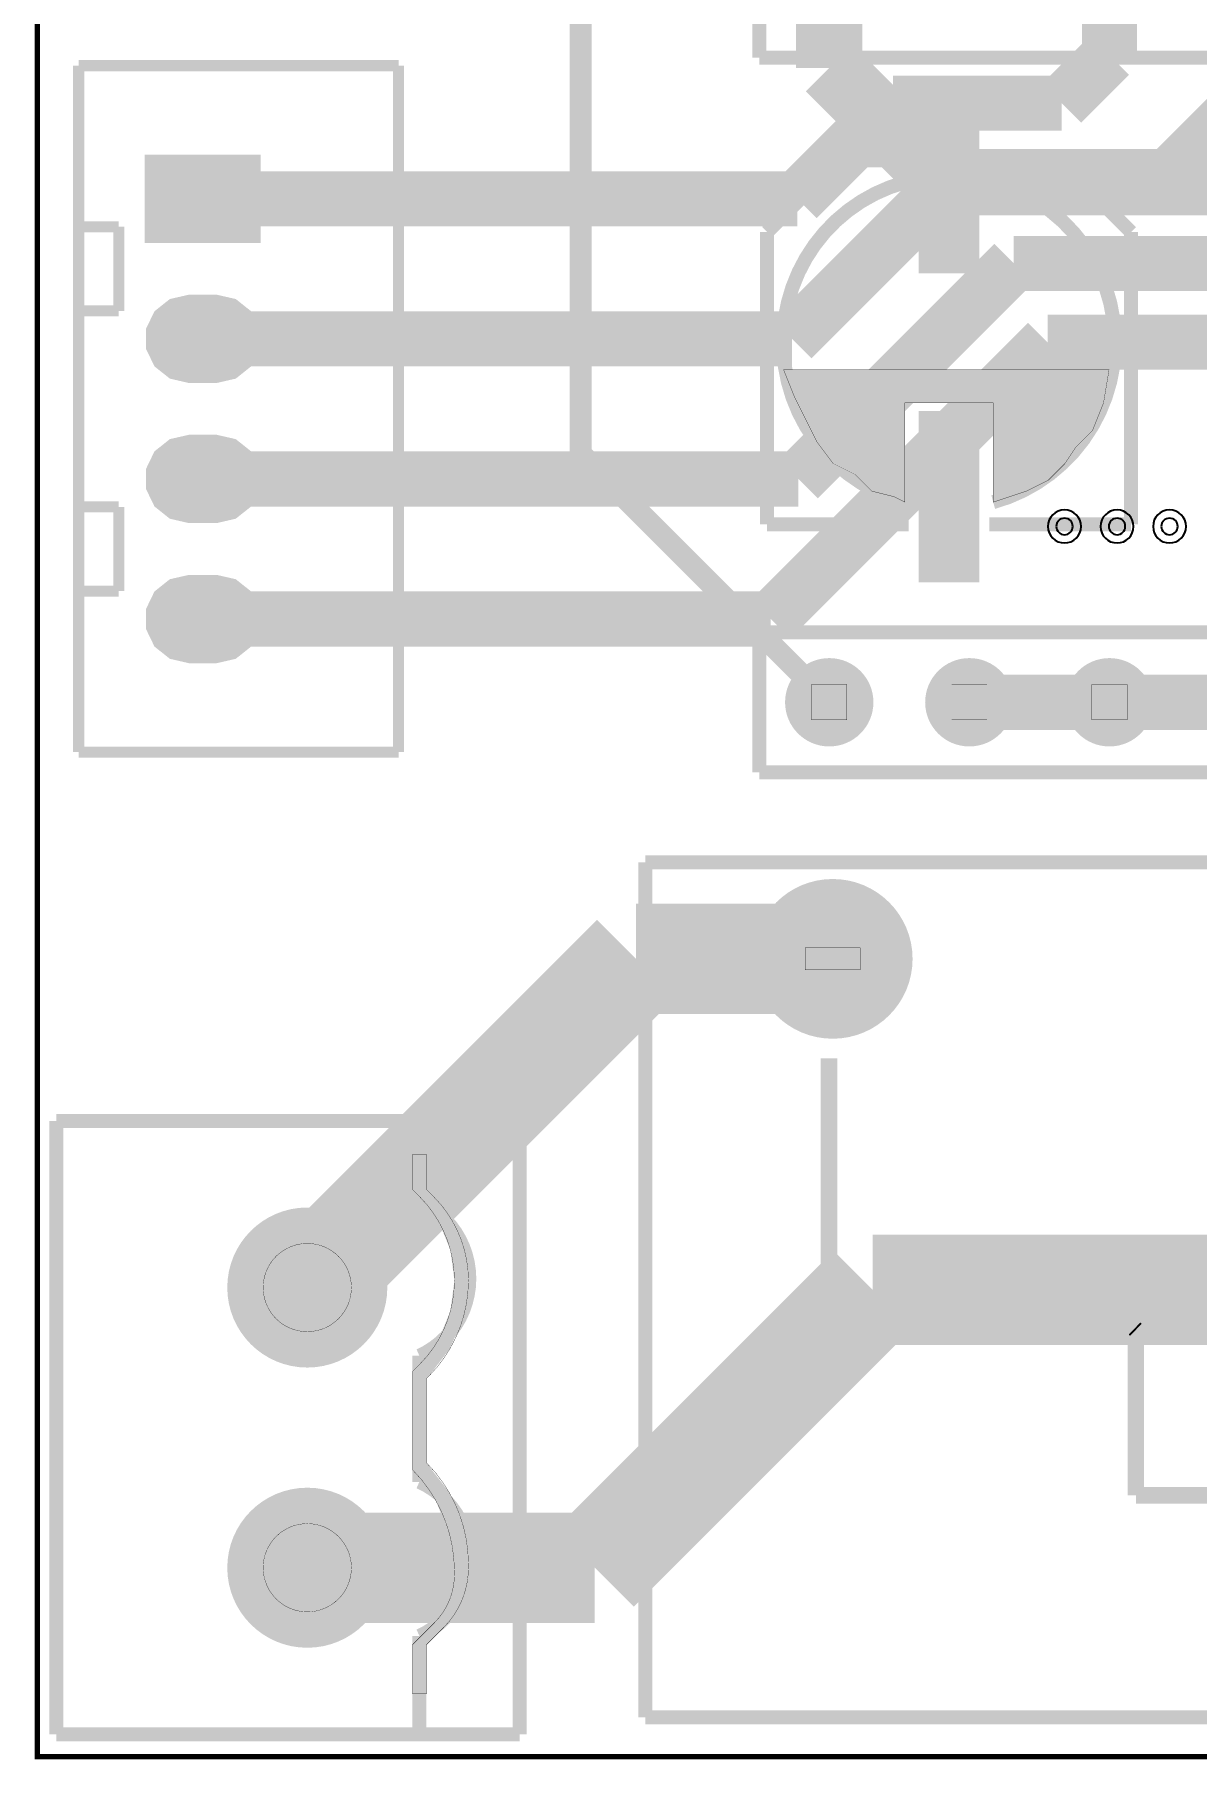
# Model space of a CAD drawing. Header units: millimetres. Extents: x 0 to 135, y -1 to 106.
# Drawn here: x -0.05 to 21.02, y -0.05 to 31.23 of the extents above; entities that cross this region are included whole.
import ezdxf

# ---------------------------------------------------------------- set-up
doc = ezdxf.new("R2010")
doc.units = ezdxf.units.MM
doc.header["$MEASUREMENT"] = 0
for name, color, linetype, true_color in [('Board-Outline-Layer', 7, 'Continuous', 0xff00ff), ('Bottom-Layer', 7, 'Continuous', 0x0000ff), ('Bottom-Paste-Mask-Layer', 7, 'Continuous', 0x800000), ('Bottom-Solder-Mask-Layer', 7, 'Continuous', 0xaa00ff), ('Document-Layer', 7, 'Continuous', 0x6464ff), ('Hole-Layer', 7, 'Continuous', 0x222222), ('Multi-Layer', 7, 'Continuous', 0xc0c0c0), ('Pin-Soldering-Layer', 7, 'Continuous', 0xcc9999), ('Top-Layer', 7, 'Continuous', 0xff0000), ('Top-Paste-Mask-Layer', 7, 'Continuous', 0x808080), ('Top-Silkscreen-Layer', 7, 'Continuous', 0xffcc00), ('Top-Solder-Mask-Layer', 7, 'Continuous', 0x800080)]:
    doc.layers.add(name, color=color, linetype=linetype, true_color=true_color)

msp = doc.modelspace()

# ---------------------------------------------------------------- hatches: boundary and pattern name
at = {"layer": 'Bottom-Layer'}
for points in [[(2.001, 28.997), (4.001, 28.997), (4.001, 27.497), (2.001, 27.497)], [(2.751, 24.957), (2.426, 25.032), (2.165, 25.24), (2.02, 25.54), (2.02, 25.874), (2.165, 26.175), (2.426, 26.383), (2.751, 26.457), (3.251, 26.457), (3.577, 26.383), (3.838, 26.175), (3.982, 25.874), (3.982, 25.54), (3.838, 25.24), (3.577, 25.032), (3.251, 24.957)], [(2.751, 22.417), (2.426, 22.492), (2.165, 22.7), (2.02, 23), (2.02, 23.334), (2.165, 23.635), (2.426, 23.843), (2.751, 23.917), (3.251, 23.917), (3.577, 23.843), (3.838, 23.635), (3.982, 23.334), (3.982, 23), (3.838, 22.7), (3.577, 22.492), (3.251, 22.417)], [(2.751, 19.877), (2.426, 19.952), (2.165, 20.16), (2.02, 20.46), (2.02, 20.794), (2.165, 21.095), (2.426, 21.303), (2.751, 21.377), (3.251, 21.377), (3.577, 21.303), (3.838, 21.095), (3.982, 20.794), (3.982, 20.46), (3.838, 20.16), (3.577, 19.952), (3.251, 19.877)], [(13.609, 19.118, 1), (15.109, 19.118, 1)], [(16.149, 19.118, 1), (17.649, 19.118, 1)], [(18.689, 19.118, 1), (20.189, 19.118, 1)], [(13.025, 14.466, 1), (15.819, 14.466, 1)], [(3.496, 8.507, 1), (6.296, 8.507, 1)], [(3.496, 3.427, 1), (6.296, 3.427, 1)]]:
    msp.add_hatch(color=256, dxfattribs=at).paths.add_polyline_path(points)
at = {"layer": 'Bottom-Paste-Mask-Layer'}
for points in [[(2.001, 28.997), (4.001, 28.997), (4.001, 27.497), (2.001, 27.497)], [(2.751, 24.957), (2.426, 25.032), (2.165, 25.24), (2.02, 25.54), (2.02, 25.874), (2.165, 26.175), (2.426, 26.383), (2.751, 26.457), (3.251, 26.457), (3.577, 26.383), (3.838, 26.175), (3.982, 25.874), (3.982, 25.54), (3.838, 25.24), (3.577, 25.032), (3.251, 24.957)], [(2.751, 22.417), (2.426, 22.492), (2.165, 22.7), (2.02, 23), (2.02, 23.334), (2.165, 23.635), (2.426, 23.843), (2.751, 23.917), (3.251, 23.917), (3.577, 23.843), (3.838, 23.635), (3.982, 23.334), (3.982, 23), (3.838, 22.7), (3.577, 22.492), (3.251, 22.417)], [(2.751, 19.877), (2.426, 19.952), (2.165, 20.16), (2.02, 20.46), (2.02, 20.794), (2.165, 21.095), (2.426, 21.303), (2.751, 21.377), (3.251, 21.377), (3.577, 21.303), (3.838, 21.095), (3.982, 20.794), (3.982, 20.46), (3.838, 20.16), (3.577, 19.952), (3.251, 19.877)], [(13.609, 19.118, 1), (15.109, 19.118, 1)], [(16.149, 19.118, 1), (17.649, 19.118, 1)], [(18.689, 19.118, 1), (20.189, 19.118, 1)], [(13.025, 14.466, 1), (15.819, 14.466, 1)], [(3.496, 8.507, 1), (6.296, 8.507, 1)], [(3.496, 3.427, 1), (6.296, 3.427, 1)]]:
    msp.add_hatch(color=256, dxfattribs=at).paths.add_polyline_path(points)
at = {"layer": 'Bottom-Solder-Mask-Layer'}
for points in [[(1.95, 29.048), (4.052, 29.048), (4.052, 27.446), (1.95, 27.446)], [(2.751, 24.906), (2.404, 24.986), (2.125, 25.208), (1.97, 25.529), (1.97, 25.886), (2.125, 26.207), (2.404, 26.429), (2.751, 26.508), (3.251, 26.508), (3.599, 26.429), (3.878, 26.207), (4.032, 25.886), (4.032, 25.529), (3.878, 25.208), (3.599, 24.986), (3.251, 24.906)], [(2.751, 22.366), (2.404, 22.446), (2.125, 22.668), (1.97, 22.989), (1.97, 23.346), (2.125, 23.667), (2.404, 23.889), (2.751, 23.968), (3.251, 23.968), (3.599, 23.889), (3.878, 23.667), (4.032, 23.346), (4.032, 22.989), (3.878, 22.668), (3.599, 22.446), (3.251, 22.366)], [(2.751, 19.826), (2.404, 19.906), (2.125, 20.128), (1.97, 20.449), (1.97, 20.806), (2.125, 21.127), (2.404, 21.349), (2.751, 21.428), (3.251, 21.428), (3.599, 21.349), (3.878, 21.127), (4.032, 20.806), (4.032, 20.449), (3.878, 20.128), (3.599, 19.906), (3.251, 19.826)], [(13.558, 19.118, 1), (15.16, 19.118, 1)], [(16.098, 19.118, 1), (17.7, 19.118, 1)], [(18.638, 19.118, 1), (20.24, 19.118, 1)], [(12.974, 14.466, 1), (15.87, 14.466, 1)], [(3.445, 8.507, 1), (6.347, 8.507, 1)], [(3.445, 3.427, 1), (6.347, 3.427, 1)]]:
    msp.add_hatch(color=256, dxfattribs=at).paths.add_polyline_path(points)
at = {"layer": 'Document-Layer'}
msp.add_hatch(color=256, dxfattribs=at).paths.add_polyline_path([(6.801, 10.793), (6.801, 10.285), (6.934, 10.152), (7.276, 9.707), (7.49, 9.19), (7.563, 8.634), (7.49, 8.079), (7.276, 7.561), (6.934, 7.116), (6.801, 6.983), (6.801, 5.205), (7.215, 4.666), (7.474, 4.039), (7.563, 3.365), (7.563, 3.3), (7.47, 2.831), (7.204, 2.433), (6.801, 2.03), (6.801, 1.141), (7.055, 1.141), (7.055, 2.03), (7.368, 2.343), (7.612, 2.661), (7.765, 3.03), (7.817, 3.427), (7.817, 3.492), (7.728, 4.166), (7.469, 4.793), (7.055, 5.332), (7.055, 6.856), (7.099, 6.9), (7.488, 7.408), (7.734, 7.999), (7.817, 8.634), (7.744, 9.19), (7.53, 9.707), (7.188, 10.152), (7.055, 10.285), (7.055, 10.92), (6.801, 10.92)])
at = {"layer": 'Hole-Layer'}
for points in [[(2.551, 28.247, 1), (3.451, 28.247, 1)], [(2.551, 25.707, 1), (3.451, 25.707, 1)], [(2.551, 23.167, 1), (3.451, 23.167, 1)], [(2.551, 20.627, 1), (3.451, 20.627, 1)], [(13.859, 19.118, 1), (14.859, 19.118, 1)], [(16.399, 19.118, 1), (17.399, 19.118, 1)], [(18.939, 19.118, 1), (19.939, 19.118, 1)], [(13.66, 14.466, 1), (15.184, 14.466, 1)], [(3.996, 8.507, 1), (5.796, 8.507, 1)], [(3.996, 3.427, 1), (5.796, 3.427, 1)]]:
    msp.add_hatch(color=256, dxfattribs=at).paths.add_polyline_path(points)
at = {"layer": 'Multi-Layer'}
for points in [[(2.001, 28.997), (4.001, 28.997), (4.001, 27.497), (2.001, 27.497)], [(2.001, 28.997), (4.001, 28.997), (4.001, 27.497), (2.001, 27.497)], [(2.001, 28.997), (4.001, 28.997), (4.001, 27.497), (2.001, 27.497)], [(2.751, 24.957), (2.426, 25.032), (2.165, 25.24), (2.02, 25.54), (2.02, 25.874), (2.165, 26.175), (2.426, 26.383), (2.751, 26.457), (3.251, 26.457), (3.577, 26.383), (3.838, 26.175), (3.982, 25.874), (3.982, 25.54), (3.838, 25.24), (3.577, 25.032), (3.251, 24.957)], [(2.751, 24.957), (2.426, 25.032), (2.165, 25.24), (2.02, 25.54), (2.02, 25.874), (2.165, 26.175), (2.426, 26.383), (2.751, 26.457), (3.251, 26.457), (3.577, 26.383), (3.838, 26.175), (3.982, 25.874), (3.982, 25.54), (3.838, 25.24), (3.577, 25.032), (3.251, 24.957)], [(2.751, 24.957), (2.426, 25.032), (2.165, 25.24), (2.02, 25.54), (2.02, 25.874), (2.165, 26.175), (2.426, 26.383), (2.751, 26.457), (3.251, 26.457), (3.577, 26.383), (3.838, 26.175), (3.982, 25.874), (3.982, 25.54), (3.838, 25.24), (3.577, 25.032), (3.251, 24.957)], [(2.751, 22.417), (2.426, 22.492), (2.165, 22.7), (2.02, 23), (2.02, 23.334), (2.165, 23.635), (2.426, 23.843), (2.751, 23.917), (3.251, 23.917), (3.577, 23.843), (3.838, 23.635), (3.982, 23.334), (3.982, 23), (3.838, 22.7), (3.577, 22.492), (3.251, 22.417)], [(2.751, 22.417), (2.426, 22.492), (2.165, 22.7), (2.02, 23), (2.02, 23.334), (2.165, 23.635), (2.426, 23.843), (2.751, 23.917), (3.251, 23.917), (3.577, 23.843), (3.838, 23.635), (3.982, 23.334), (3.982, 23), (3.838, 22.7), (3.577, 22.492), (3.251, 22.417)], [(2.751, 22.417), (2.426, 22.492), (2.165, 22.7), (2.02, 23), (2.02, 23.334), (2.165, 23.635), (2.426, 23.843), (2.751, 23.917), (3.251, 23.917), (3.577, 23.843), (3.838, 23.635), (3.982, 23.334), (3.982, 23), (3.838, 22.7), (3.577, 22.492), (3.251, 22.417)], [(2.751, 19.877), (2.426, 19.952), (2.165, 20.16), (2.02, 20.46), (2.02, 20.794), (2.165, 21.095), (2.426, 21.303), (2.751, 21.377), (3.251, 21.377), (3.577, 21.303), (3.838, 21.095), (3.982, 20.794), (3.982, 20.46), (3.838, 20.16), (3.577, 19.952), (3.251, 19.877)], [(2.751, 19.877), (2.426, 19.952), (2.165, 20.16), (2.02, 20.46), (2.02, 20.794), (2.165, 21.095), (2.426, 21.303), (2.751, 21.377), (3.251, 21.377), (3.577, 21.303), (3.838, 21.095), (3.982, 20.794), (3.982, 20.46), (3.838, 20.16), (3.577, 19.952), (3.251, 19.877)], [(2.751, 19.877), (2.426, 19.952), (2.165, 20.16), (2.02, 20.46), (2.02, 20.794), (2.165, 21.095), (2.426, 21.303), (2.751, 21.377), (3.251, 21.377), (3.577, 21.303), (3.838, 21.095), (3.982, 20.794), (3.982, 20.46), (3.838, 20.16), (3.577, 19.952), (3.251, 19.877)], [(13.609, 19.118, 1), (15.109, 19.118, 1)], [(13.609, 19.118, 1), (15.109, 19.118, 1)], [(13.609, 19.118, 1), (15.109, 19.118, 1)], [(16.149, 19.118, 1), (17.649, 19.118, 1)], [(16.149, 19.118, 1), (17.649, 19.118, 1)], [(16.149, 19.118, 1), (17.649, 19.118, 1)], [(18.689, 19.118, 1), (20.189, 19.118, 1)], [(18.689, 19.118, 1), (20.189, 19.118, 1)], [(18.689, 19.118, 1), (20.189, 19.118, 1)], [(13.025, 14.466, 1), (15.819, 14.466, 1)], [(13.025, 14.466, 1), (15.819, 14.466, 1)], [(13.025, 14.466, 1), (15.819, 14.466, 1)], [(3.496, 8.507, 1), (6.296, 8.507, 1)], [(3.496, 8.507, 1), (6.296, 8.507, 1)], [(3.496, 8.507, 1), (6.296, 8.507, 1)], [(3.496, 3.427, 1), (6.296, 3.427, 1)], [(3.496, 3.427, 1), (6.296, 3.427, 1)], [(3.496, 3.427, 1), (6.296, 3.427, 1)]]:
    msp.add_hatch(color=256, dxfattribs=at).paths.add_polyline_path(points)
at = {"layer": 'Pin-Soldering-Layer'}
for points in [[(14.679, 18.798), (14.039, 18.798), (14.039, 19.438), (14.679, 19.438)], [(17.219, 18.798), (16.579, 18.798), (16.579, 19.438), (17.219, 19.438)], [(19.759, 18.798), (19.119, 18.798), (19.119, 19.438), (19.759, 19.438)], [(13.922, 14.666), (14.922, 14.666), (14.922, 14.266), (13.922, 14.266)], [(4.096, 8.507, 1), (5.696, 8.507, 1)], [(4.096, 3.427, 1), (5.696, 3.427, 1)]]:
    msp.add_hatch(color=256, dxfattribs=at).paths.add_polyline_path(points)
at = {"layer": 'Top-Layer'}
for points in [[(17.032, 26.946), (16.032, 26.946), (16.032, 29.946), (17.032, 29.946)], [(2.001, 28.997), (4.001, 28.997), (4.001, 27.497), (2.001, 27.497)], [(2.751, 24.957), (2.426, 25.032), (2.165, 25.24), (2.02, 25.54), (2.02, 25.874), (2.165, 26.175), (2.426, 26.383), (2.751, 26.457), (3.251, 26.457), (3.577, 26.383), (3.838, 26.175), (3.982, 25.874), (3.982, 25.54), (3.838, 25.24), (3.577, 25.032), (3.251, 24.957)], [(17.032, 21.346), (16.032, 21.346), (16.032, 24.346), (17.032, 24.346)], [(2.751, 22.417), (2.426, 22.492), (2.165, 22.7), (2.02, 23), (2.02, 23.334), (2.165, 23.635), (2.426, 23.843), (2.751, 23.917), (3.251, 23.917), (3.577, 23.843), (3.838, 23.635), (3.982, 23.334), (3.982, 23), (3.838, 22.7), (3.577, 22.492), (3.251, 22.417)], [(2.751, 19.877), (2.426, 19.952), (2.165, 20.16), (2.02, 20.46), (2.02, 20.794), (2.165, 21.095), (2.426, 21.303), (2.751, 21.377), (3.251, 21.377), (3.577, 21.303), (3.838, 21.095), (3.982, 20.794), (3.982, 20.46), (3.838, 20.16), (3.577, 19.952), (3.251, 19.877)], [(13.609, 19.118, 1), (15.109, 19.118, 1)], [(16.149, 19.118, 1), (17.649, 19.118, 1)], [(18.689, 19.118, 1), (20.189, 19.118, 1)], [(13.025, 14.466, 1), (15.819, 14.466, 1)], [(3.496, 8.507, 1), (6.296, 8.507, 1)], [(3.496, 3.427, 1), (6.296, 3.427, 1)]]:
    msp.add_hatch(color=256, dxfattribs=at).paths.add_polyline_path(points)
at = {"layer": 'Top-Paste-Mask-Layer'}
for points in [[(17.032, 26.946), (16.032, 26.946), (16.032, 29.946), (17.032, 29.946)], [(2.001, 28.997), (4.001, 28.997), (4.001, 27.497), (2.001, 27.497)], [(2.751, 24.957), (2.426, 25.032), (2.165, 25.24), (2.02, 25.54), (2.02, 25.874), (2.165, 26.175), (2.426, 26.383), (2.751, 26.457), (3.251, 26.457), (3.577, 26.383), (3.838, 26.175), (3.982, 25.874), (3.982, 25.54), (3.838, 25.24), (3.577, 25.032), (3.251, 24.957)], [(17.032, 21.346), (16.032, 21.346), (16.032, 24.346), (17.032, 24.346)], [(2.751, 22.417), (2.426, 22.492), (2.165, 22.7), (2.02, 23), (2.02, 23.334), (2.165, 23.635), (2.426, 23.843), (2.751, 23.917), (3.251, 23.917), (3.577, 23.843), (3.838, 23.635), (3.982, 23.334), (3.982, 23), (3.838, 22.7), (3.577, 22.492), (3.251, 22.417)], [(2.751, 19.877), (2.426, 19.952), (2.165, 20.16), (2.02, 20.46), (2.02, 20.794), (2.165, 21.095), (2.426, 21.303), (2.751, 21.377), (3.251, 21.377), (3.577, 21.303), (3.838, 21.095), (3.982, 20.794), (3.982, 20.46), (3.838, 20.16), (3.577, 19.952), (3.251, 19.877)], [(13.609, 19.118, 1), (15.109, 19.118, 1)], [(16.149, 19.118, 1), (17.649, 19.118, 1)], [(18.689, 19.118, 1), (20.189, 19.118, 1)], [(13.025, 14.466, 1), (15.819, 14.466, 1)], [(3.496, 8.507, 1), (6.296, 8.507, 1)], [(3.496, 3.427, 1), (6.296, 3.427, 1)]]:
    msp.add_hatch(color=256, dxfattribs=at).paths.add_polyline_path(points)
at = {"layer": 'Top-Silkscreen-Layer'}
msp.add_hatch(color=256, dxfattribs=at).paths.add_polyline_path([(13.532, 25.146), (19.432, 25.146), (19.332, 24.546), (19.132, 24.046), (18.832, 23.746), (18.632, 23.446), (18.332, 23.146), (17.932, 22.946), (17.332, 22.746), (17.332, 24.546), (15.732, 24.546), (15.732, 22.746), (15.532, 22.846), (15.132, 22.946), (14.832, 23.246), (14.432, 23.446), (14.132, 23.846), (13.732, 24.646)])
at = {"layer": 'Top-Solder-Mask-Layer'}
for points in [[(17.083, 26.895), (15.981, 26.895), (15.981, 29.997), (17.083, 29.997)], [(1.95, 29.048), (4.052, 29.048), (4.052, 27.446), (1.95, 27.446)], [(2.751, 24.906), (2.404, 24.986), (2.125, 25.208), (1.97, 25.529), (1.97, 25.886), (2.125, 26.207), (2.404, 26.429), (2.751, 26.508), (3.251, 26.508), (3.599, 26.429), (3.878, 26.207), (4.032, 25.886), (4.032, 25.529), (3.878, 25.208), (3.599, 24.986), (3.251, 24.906)], [(17.083, 21.295), (15.981, 21.295), (15.981, 24.397), (17.083, 24.397)], [(2.751, 22.366), (2.404, 22.446), (2.125, 22.668), (1.97, 22.989), (1.97, 23.346), (2.125, 23.667), (2.404, 23.889), (2.751, 23.968), (3.251, 23.968), (3.599, 23.889), (3.878, 23.667), (4.032, 23.346), (4.032, 22.989), (3.878, 22.668), (3.599, 22.446), (3.251, 22.366)], [(2.751, 19.826), (2.404, 19.906), (2.125, 20.128), (1.97, 20.449), (1.97, 20.806), (2.125, 21.127), (2.404, 21.349), (2.751, 21.428), (3.251, 21.428), (3.599, 21.349), (3.878, 21.127), (4.032, 20.806), (4.032, 20.449), (3.878, 20.128), (3.599, 19.906), (3.251, 19.826)], [(13.558, 19.118, 1), (15.16, 19.118, 1)], [(16.098, 19.118, 1), (17.7, 19.118, 1)], [(18.638, 19.118, 1), (20.24, 19.118, 1)], [(12.974, 14.466, 1), (15.87, 14.466, 1)], [(3.445, 8.507, 1), (6.347, 8.507, 1)], [(3.445, 3.427, 1), (6.347, 3.427, 1)]]:
    msp.add_hatch(color=256, dxfattribs=at).paths.add_polyline_path(points)

# ---------------------------------------------------------------- linework, layer by layer
at = {"layer": 'Board-Outline-Layer', "const_width": 0.1}
msp.add_lwpolyline([(0, 0), (0, 99.9), (134, 99.9), (134, 0)], close=True, dxfattribs=at)
at = {"layer": 'Bottom-Layer', "const_width": 1}
for points in [[(19.439, 30.848), (19.439, 32.073)], [(18.572, 29.981), (19.439, 30.848)], [(15.512, 29.981), (13.778, 28.247)], [(15.512, 29.981), (18.572, 29.981)], [(20.357, 28.502), (21.979, 30.124)], [(16.481, 28.502), (13.686, 25.707)], [(16.481, 28.502), (20.357, 28.502)], [(3.001, 28.247), (13.778, 28.247)], [(17.705, 27.074), (13.798, 23.167)], [(17.705, 27.074), (22.601, 27.074)], [(3.001, 25.707), (13.686, 25.707)], [(13.298, 20.627), (18.317, 25.646)], [(18.317, 25.646), (23.315, 25.646)], [(3.001, 23.167), (13.798, 23.167)], [(2.98, 20.75), (3.082, 20.648)], [(3.001, 20.627), (13.298, 20.627)], [(16.899, 19.118), (19.439, 19.118)], [(19.439, 19.118), (21.979, 19.118)]]:
    msp.add_lwpolyline(points, dxfattribs=at)
at = {"layer": 'Document-Layer', "const_width": 0.00508}
msp.add_lwpolyline([(6.801, 10.793), (6.801, 10.285), (6.934, 10.152, -0.199), (7.563, 8.634, -0.199), (6.934, 7.116), (6.801, 6.983), (6.801, 5.205, -0.199), (7.563, 3.365), (7.563, 3.3, -0.199), (7.204, 2.433), (6.801, 2.03), (6.801, 1.141), (7.055, 1.141), (7.055, 2.03), (7.368, 2.343, 0.199), (7.817, 3.427), (7.817, 3.492, 0.199), (7.055, 5.332), (7.055, 6.856), (7.099, 6.9, 0.199), (7.817, 8.634, 0.199), (7.188, 10.152), (7.055, 10.285), (7.055, 10.92), (6.801, 10.92)], format="xyb", close=True, dxfattribs=at)
at = {"layer": 'Hole-Layer'}
for points in [[(18.475, 22.306, 1), (18.775, 22.306), (18.775, 22.306, 1), (18.475, 22.306)], [(19.427, 22.306, 1), (19.727, 22.306), (19.727, 22.306, 1), (19.427, 22.306)], [(20.379, 22.306, 1), (20.679, 22.306), (20.679, 22.306, 1), (20.379, 22.306)]]:
    msp.add_lwpolyline(points, format="xyb", dxfattribs=at)
at = {"layer": 'Multi-Layer'}
for points in [[(18.325, 22.306, 1), (18.925, 22.306, 1)], [(19.277, 22.306, 1), (19.877, 22.306, 1)], [(20.229, 22.306, 1), (20.829, 22.306, 1)]]:
    msp.add_lwpolyline(points, format="xyb", close=True, dxfattribs=at)
at = {"layer": 'Pin-Soldering-Layer', "const_width": 0.00508}
for points in [[(14.679, 18.798), (14.039, 18.798), (14.039, 19.438), (14.679, 19.438)], [(17.219, 18.798), (16.579, 18.798), (16.579, 19.438), (17.219, 19.438)], [(19.759, 18.798), (19.119, 18.798), (19.119, 19.438), (19.759, 19.438)], [(13.922, 14.666), (14.922, 14.666), (14.922, 14.266), (13.922, 14.266)]]:
    msp.add_lwpolyline(points, close=True, dxfattribs=at)
for points in [[(4.096, 8.507, 1), (5.696, 8.507), (5.696, 8.507, 1), (4.096, 8.507)], [(4.096, 3.427, 1), (5.696, 3.427), (5.696, 3.427, 1), (4.096, 3.427)]]:
    msp.add_lwpolyline(points, format="xyb", dxfattribs=at)
at = {"layer": 'Top-Layer'}
for points, const_width in [([(9.851, 32.48), (9.851, 23.626)], 0.4), ([(14.359, 32.073), (14.359, 30.62)], 1.2), ([(14.359, 30.62), (16.532, 28.446)], 1.2), ([(16.532, 28.446), (16.634, 28.548)], 1.2), ([(16.634, 28.548), (28.314, 28.548)], 1.2), ([(9.851, 23.626), (14.359, 19.118)], 0.4), ([(4.896, 8.507), (10.855, 14.466)], 2), ([(10.855, 14.466), (14.422, 14.466)], 2), ([(15.147, 8.466), (10.108, 3.427)], 2), ([(28.622, 8.466), (15.147, 8.466)], 2), ([(10.108, 3.427), (4.896, 3.427)], 2)]:
    msp.add_lwpolyline(points, dxfattribs=dict(at, const_width=const_width))
at = {"layer": 'Top-Silkscreen-Layer'}
for points, const_width in [([(13.089, 30.803), (13.089, 33.343)], 0.254), ([(13.089, 30.803), (13.089, 33.343)], 0.254), ([(0.751, 18.214), (0.751, 30.66)], 0.2), ([(6.551, 30.66), (0.751, 30.66)], 0.2), ([(0.751, 18.214), (0.751, 30.66)], 0.2), ([(6.551, 30.66), (0.751, 30.66)], 0.2), ([(6.551, 18.214), (6.551, 30.66)], 0.2), ([(6.551, 18.214), (6.551, 30.66)], 0.2), ([(33.409, 30.803), (13.089, 30.803)], 0.254), ([(33.409, 30.803), (13.089, 30.803)], 0.254), ([(14.533, 28.943), (13.233, 27.643)], 0.254), ([(14.533, 28.943), (13.233, 27.643)], 0.254), ([(15.801, 28.943), (14.533, 28.943)], 0.254), ([(15.801, 28.943), (14.533, 28.943)], 0.254), ([(18.531, 28.943), (17.264, 28.943)], 0.254), ([(18.531, 28.943), (17.264, 28.943)], 0.254), ([(19.832, 27.643), (18.531, 28.943)], 0.254), ([(19.832, 27.643), (18.531, 28.943)], 0.254), ([(1.477, 27.739), (0.751, 27.739)], 0.2), ([(1.477, 27.739), (0.751, 27.739)], 0.2), ([(1.477, 26.215), (1.477, 27.739)], 0.2), ([(1.477, 26.215), (1.477, 27.739)], 0.2), ([(13.233, 27.643), (13.233, 22.344)], 0.254), ([(13.233, 27.643), (13.233, 22.344)], 0.254), ([(19.832, 27.643), (19.832, 22.344)], 0.254), ([(19.832, 27.643), (19.832, 22.344)], 0.254), ([(1.477, 26.215), (0.751, 26.215)], 0.2), ([(1.477, 26.215), (0.751, 26.215)], 0.2), ([(1.477, 22.659), (0.751, 22.659)], 0.2), ([(1.477, 22.659), (0.751, 22.659)], 0.2), ([(1.477, 21.135), (1.477, 22.659)], 0.2), ([(1.477, 21.135), (1.477, 22.659)], 0.2), ([(15.801, 22.344), (13.233, 22.344)], 0.254), ([(15.801, 22.344), (13.233, 22.344)], 0.254), ([(19.832, 22.344), (17.264, 22.344)], 0.254), ([(19.832, 22.344), (17.264, 22.344)], 0.254), ([(1.477, 21.135), (0.751, 21.135)], 0.2), ([(1.477, 21.135), (0.751, 21.135)], 0.2), ([(13.089, 17.848), (13.089, 20.388)], 0.254), ([(13.089, 20.388), (33.409, 20.388)], 0.254), ([(13.089, 17.848), (13.089, 20.388)], 0.254), ([(13.089, 20.388), (33.409, 20.388)], 0.254), ([(6.551, 18.214), (0.751, 18.214)], 0.2), ([(6.551, 18.214), (0.751, 18.214)], 0.2), ([(33.409, 17.848), (13.089, 17.848)], 0.254), ([(33.409, 17.848), (13.089, 17.848)], 0.254), ([(11.023, 16.216), (30.023, 16.216)], 0.254), ([(11.023, 16.216), (11.023, 0.716)], 0.254), ([(11.023, 16.216), (30.023, 16.216)], 0.254), ([(11.023, 16.216), (11.023, 0.716)], 0.254), ([(14.354, 12.662), (14.354, 8.779)], 0.3), ([(14.354, 12.662), (14.354, 8.779)], 0.3), ([(8.746, 11.527), (0.346, 11.527)], 0.254), ([(0.346, 0.407), (0.346, 11.527)], 0.254), ([(8.746, 11.527), (0.346, 11.527)], 0.254), ([(0.346, 0.407), (0.346, 11.527)], 0.254), ([(6.928, 11.527), (6.928, 10.064)], 0.254), ([(6.928, 11.527), (6.928, 10.064)], 0.254), ([(8.746, 0.407), (8.746, 11.527)], 0.254), ([(8.746, 0.407), (8.746, 11.527)], 0.254), ([(15.333, 7.746), (13.809, 6.222)], 0.3), ([(15.333, 7.746), (13.809, 6.222)], 0.3), ([(15.878, 7.763), (15.37, 7.763)], 0.3), ([(15.878, 7.763), (15.37, 7.763)], 0.3), ([(19.894, 7.763), (15.878, 7.763)], 0.3), ([(19.894, 7.763), (15.878, 7.763)], 0.3), ([(19.918, 7.74), (19.894, 7.763)], 0.3), ([(19.918, 7.74), (19.894, 7.763)], 0.3), ([(19.918, 4.74), (19.918, 7.74)], 0.3), ([(19.918, 4.74), (19.918, 7.74)], 0.3), ([(6.928, 7.27), (6.928, 4.984)], 0.254), ([(6.928, 7.27), (6.928, 4.984)], 0.254), ([(28.554, 4.74), (19.918, 4.74)], 0.3), ([(28.554, 4.74), (19.918, 4.74)], 0.3), ([(6.928, 2.19), (6.928, 0.407)], 0.254), ([(6.928, 2.19), (6.928, 0.407)], 0.254), ([(11.023, 0.716), (30.023, 0.716)], 0.254), ([(11.023, 0.716), (30.023, 0.716)], 0.254), ([(8.746, 0.407), (0.346, 0.407)], 0.254), ([(8.746, 0.407), (0.346, 0.407)], 0.254)]:
    msp.add_lwpolyline(points, dxfattribs=dict(at, const_width=const_width))
at = {"layer": 'Top-Silkscreen-Layer', "const_width": 0.254}
for points in [[(15.732, 28.546, 0.762), (15.732, 22.746)], [(15.732, 28.546, 0.762), (15.732, 22.746)], [(17.332, 22.746, 0.761), (17.332, 28.546)], [(17.332, 22.746, 0.761), (17.332, 28.546)], [(6.928, 7.27, 0.648), (6.928, 10.064)], [(6.928, 7.27, 0.648), (6.928, 10.064)], [(6.928, 2.19, 0.648), (6.928, 4.984)], [(6.928, 2.19, 0.648), (6.928, 4.984)]]:
    msp.add_lwpolyline(points, format="xyb", dxfattribs=at)
at = {"layer": 'Top-Silkscreen-Layer', "const_width": 0.00508}
msp.add_lwpolyline([(13.532, 25.146), (19.432, 25.146), (19.332, 24.546), (19.132, 24.046), (18.832, 23.746), (18.632, 23.446), (18.332, 23.146), (17.932, 22.946), (17.332, 22.746), (17.332, 24.546), (15.732, 24.546), (15.732, 22.746), (15.532, 22.846), (15.132, 22.946), (14.832, 23.246), (14.432, 23.446), (14.132, 23.846), (13.732, 24.646)], close=True, dxfattribs=at)

doc.saveas('drawing.dxf')
